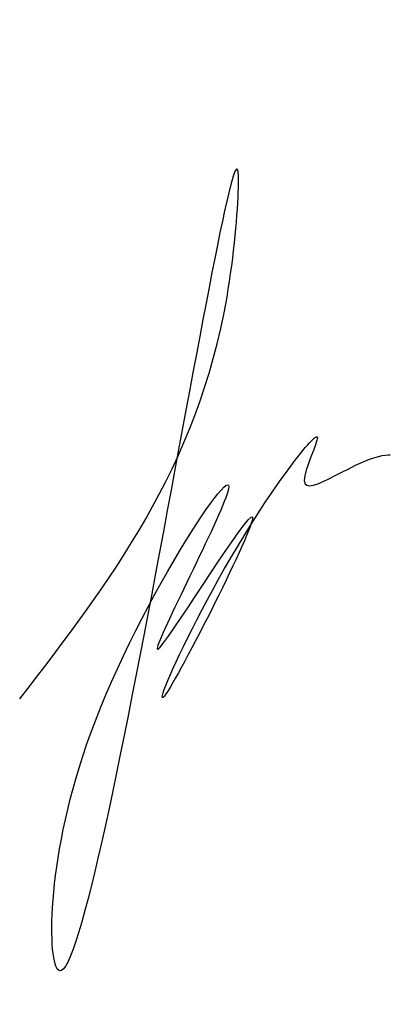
# Model space of a CAD drawing. Header units: millimetres. Extents: x 4 to 8.3, y -2.6 to 8.8.
import ezdxf

# ---------------------------------------------------------------- set-up
doc = ezdxf.new("R2010")
doc.units = ezdxf.units.MM

msp = doc.modelspace()

# ---------------------------------------------------------------- linework, layer by layer
at = {"color": 5}
msp.add_spline([(3.987, 0.968), (6.379, 5.603), (6.511, 6.86), (4.425, -2.154), (4.803, 0.567), (6.364, 3.286), (5.581, 1.542), (6.656, 3.065), (5.702, 1.069), (7.073, 3.595), (7.422, 3.984), (7.271, 3.487), (8.239, 3.783), (8.263, 3.783)], degree=3, dxfattribs=at)

doc.saveas('drawing.dxf')
